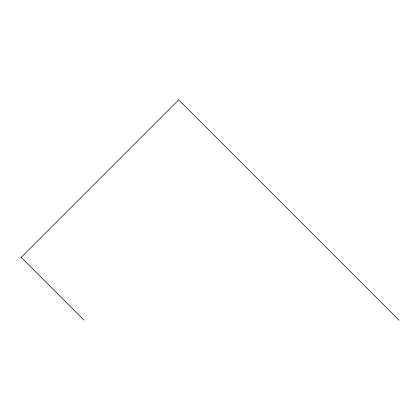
<?xml version="1.0" encoding="UTF-8"?>
<svg xmlns="http://www.w3.org/2000/svg" width="420" height="420" viewBox="0 0 420 420"><rect width="100%" height="100%" fill="white"/><g stroke="black" fill="none" stroke-linecap="round" stroke-linejoin="round"><path stroke-width="0.63" d="M21 257.502L178.668 99.834L399 320.166M21.1 257.308L83.958 320.166"/></g></svg>
